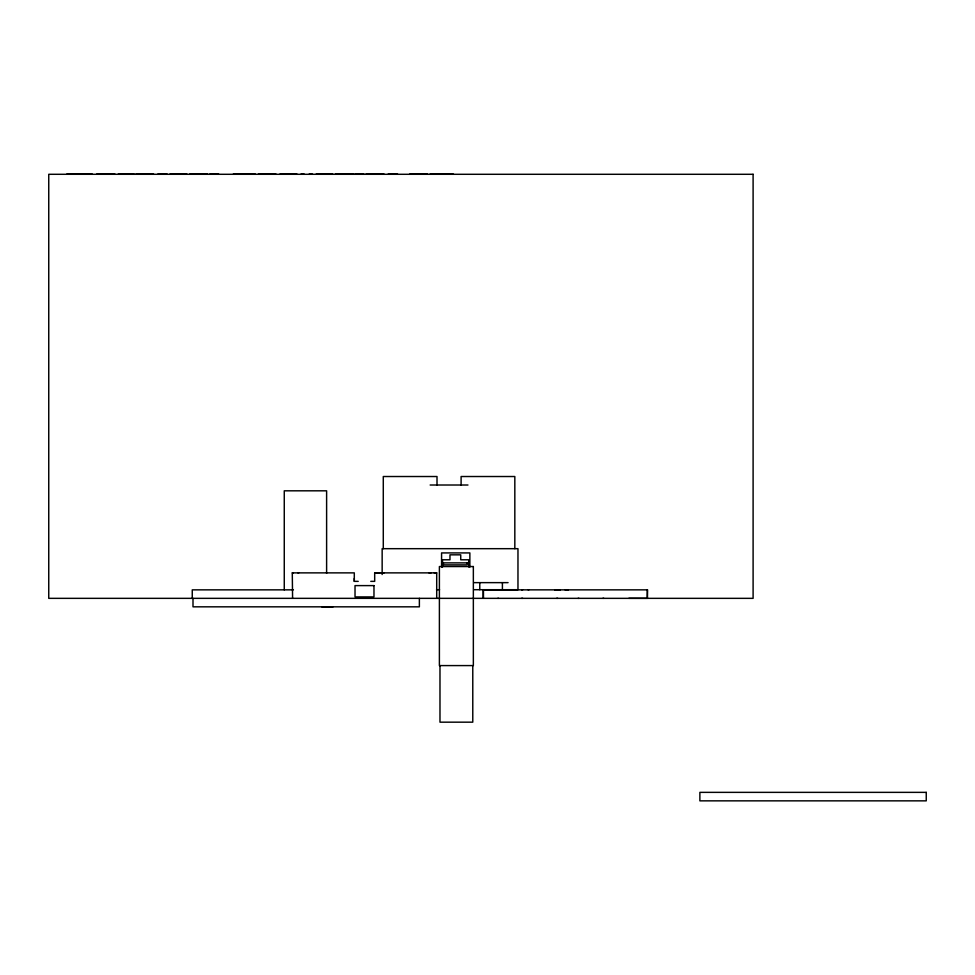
<?xml version="1.0" encoding="UTF-8"?>
<svg xmlns="http://www.w3.org/2000/svg" width="975" height="975" viewBox="0 0 975 975"><rect width="100%" height="100%" fill="white"/><g stroke="black" fill="none" stroke-linecap="round" stroke-linejoin="round"><path stroke-width="1.46" d="M436.702 598.345L436.702 572.873L434.253 572.873M647.437 598.333L647.583 589.851L483.149 589.851L483.149 598.345M567.267 589.851L568.303 589.851M555.787 589.838L560.369 589.838M566.499 589.851L565.061 589.851M578.102 598.333L578.918 598.333M554.69 589.851L555.64 589.851M528.133 589.826L528.828 589.826M497.847 598.321L498.493 598.321M521.686 589.826L522.588 589.826M521.686 598.321L522.588 598.321M602.916 598.309L603.732 598.297M556.676 589.838L557.712 589.826M556.676 598.321L557.712 598.321M431.011 572.873L429.012 572.873M436.702 572.873L374.68 572.873L374.692 581.356L370.78 581.356M628.875 598.309L647.583 598.333M66.714 174.147L92.381 174.147M96.562 174.147L115.026 174.147M118.17 174.147L134.355 174.147M135.805 174.147L153.636 174.147M157.755 174.147L167.261 174.147M169.845 174.147L187.042 174.147M189.54 174.147L207.736 174.147M209.649 174.147L218.717 174.147M233.257 174.147L255.499 174.147M258.241 174.147L276.071 174.147M279.849 174.147L297.046 174.147M300.958 174.147L304.237 174.147M309.16 174.147L312.5 174.147M316.132 174.147L332.841 174.147M335.217 174.147L353.681 174.147M354.9 174.147L363.98 174.147M365.93 174.147L384.126 174.147M388.123 174.147L397.617 174.147M409.597 174.147L427.647 174.147M429.963 174.147L453.472 174.147M430.146 485.014L467.963 485.014M292.585 598.345L292.281 572.873L354.303 572.873L354.291 581.356L358.215 581.356M292.317 572.873L293.219 572.873M297.972 572.873L298.716 572.873M374.692 572.873L379.97 572.873M381.322 572.873L384.053 572.873M474.118 582.636L508.072 582.636M436.532 589.704L439.542 589.704M474.118 589.704L517.969 589.704L517.969 548.681L382.151 548.681L382.151 574.507M293.414 589.851L192.258 589.851L192.258 598.345M321.762 606.803L333.048 606.803M559.138 589.851L559.821 589.851M354.303 578.467L354.303 581.356M647.266 589.851L647.266 598.333M514.824 548.681L514.824 476.519L461.102 476.519L461.102 485.014M502.405 582.636L502.405 589.704M483.466 589.851L483.466 598.345M479.773 582.636L479.773 589.704M472.778 665.584L472.778 722.17L439.981 722.17L439.981 665.584M469.865 567.072L469.865 552.923L441.577 552.923L441.577 567.072M468.719 566.987L468.719 559.784L460.736 559.784L460.736 554.836L449.975 554.836L449.975 559.784L442.553 559.784L442.553 566.987M437.007 485.014L437.007 476.519L383.285 476.519L383.285 548.681M419.372 598.345L419.372 606.828L193.001 606.828L193.001 598.345M326.613 573.349L326.613 490.815L284.261 490.815L284.261 589.851M373.973 585.609L373.973 596.919L355.022 596.919L355.022 585.609L373.973 585.609M753.102 174.293L48.75 174.293L48.75 598.345L753.102 598.345L753.102 174.293M467.208 562.88L443.564 562.88L443.564 564.878L467.208 564.878L467.208 562.88M473.35 566.548L439.396 566.548L439.396 665.584L473.35 665.584L473.35 566.548M926.25 792.358L699.879 792.358L699.879 800.853L926.25 800.853L926.25 792.358"/></g></svg>
